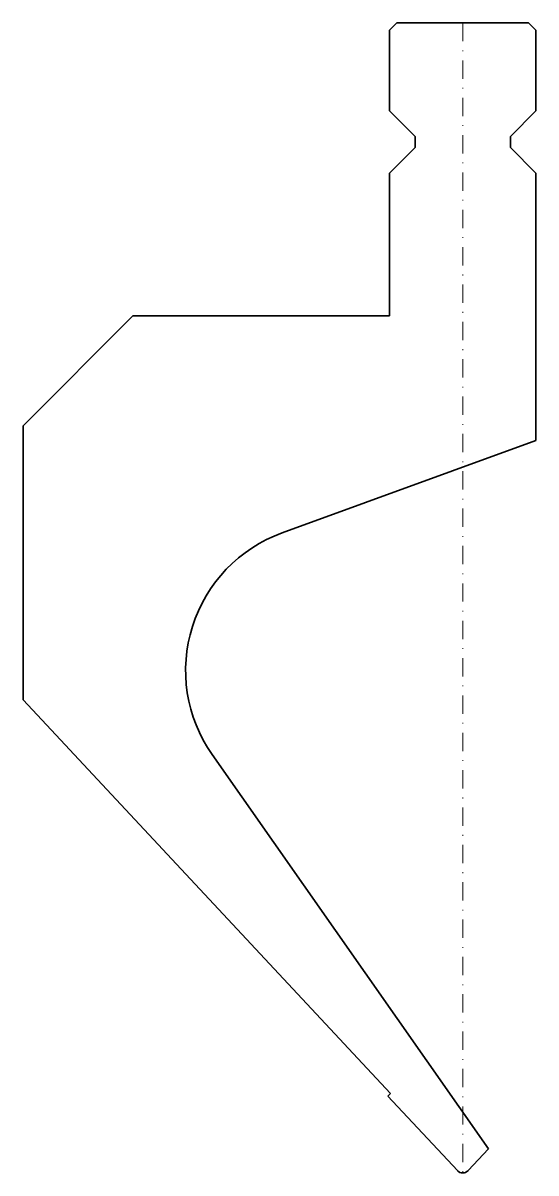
# Model space of a CAD drawing. Header units: millimetres. Extents: x -60 to 10, y 0 to 157.
import ezdxf

# ---------------------------------------------------------------- set-up
doc = ezdxf.new("R2010")
doc.units = ezdxf.units.MM
doc.header["$LTSCALE"] = 5
doc.linetypes.add('AUSGEZOGEN', pattern=[0])
doc.linetypes.add('DASHDOT', pattern=[1, 0.5, -0.25, 0, -0.25])
doc.layers.add('2', color=7, linetype='Continuous')

msp = doc.modelspace()

# ---------------------------------------------------------------- linework, layer by layer
at = {"layer": '2', "color": 7, "linetype": 'AUSGEZOGEN', "lineweight": 35}
for p, q in [((-10, 156), (-9, 157)), ((-10, 145), (-10, 156)), ((-9, 157), (9, 157)), ((9, 157), (10, 156)), ((10, 156), (10, 145)), ((-6.5, 141.5), (-10, 145)), ((10, 145), (6.5, 141.5)), ((-6.5, 140), (-6.5, 141.5)), ((6.5, 141.5), (6.5, 140)), ((-10, 136.5), (-6.5, 140)), ((6.5, 140), (10, 136.5)), ((-10, 117), (-10, 136.5)), ((10, 136.5), (10, 100)), ((-60, 102), (-45, 117)), ((-45, 117), (-10, 117)), ((-60, 64.61), (-60, 102)), ((10, 100), (-24.65, 87.39)), ((-9.86, 10.84), (-60, 64.61)), ((-34.2, 57.12), (3.5, 3.29)), ((-10.23, 10.5), (-9.86, 10.84)), ((-0.73, 0.32), (-10.23, 10.5)), ((3.5, 3.29), (0.73, 0.32))]:
    msp.add_line(p, q, dxfattribs=at)
at = {"layer": '2', "color": 7, "linetype": 'DASHDOT', "lineweight": 18}
msp.add_line((0, 157), (0, 0), dxfattribs=at)
at = {"layer": '2', "color": 7, "linetype": 'AUSGEZOGEN', "lineweight": 35}
for centre, radius, start, end in [((-17.81, 68.59), 20, 110, 215), ((0, 1), 1, 223, 317)]:
    msp.add_arc(centre, radius, start, end, dxfattribs=at)

doc.saveas('drawing.dxf')
